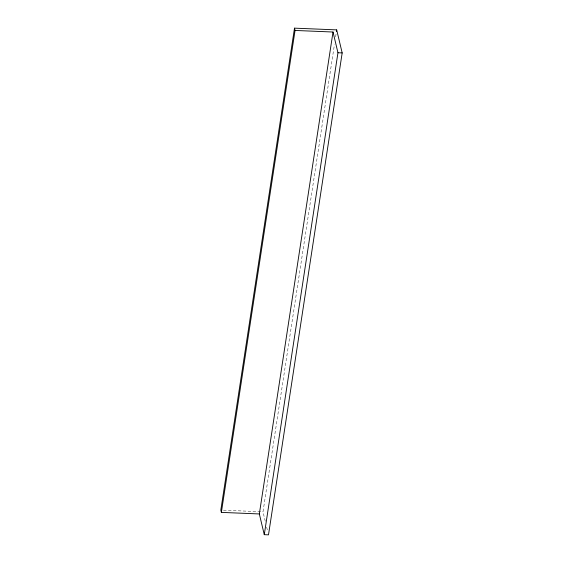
<?xml version="1.0" encoding="UTF-8"?>
<svg xmlns="http://www.w3.org/2000/svg" width="563" height="563" viewBox="0 0 563 563"><rect width="100%" height="100%" fill="white"/><g stroke="black" fill="none" stroke-linecap="round" stroke-linejoin="round"><path stroke-width="0.42" stroke-dasharray="2.81 2.11" d="M265.243 521.204L263.005 511.823L334.429 44.653M335.625 36.834L336.287 32.492M223.462 510.191L263.005 511.823M266.665 527.172L267.678 531.437"/><path stroke-width="0.84" d="M294.505 28.15L220.823 510.078L221.372 512.386L259.339 513.949L264.272 534.674L268.495 534.85L342.177 52.922L336.688 29.888L294.505 28.15L295.054 30.451L221.372 512.386M259.339 513.949L333.022 32.021L295.054 30.451M336.421 31.627L336.688 29.888M264.272 534.674L337.955 52.746L333.022 32.021M337.955 52.746L342.177 52.922"/></g></svg>
